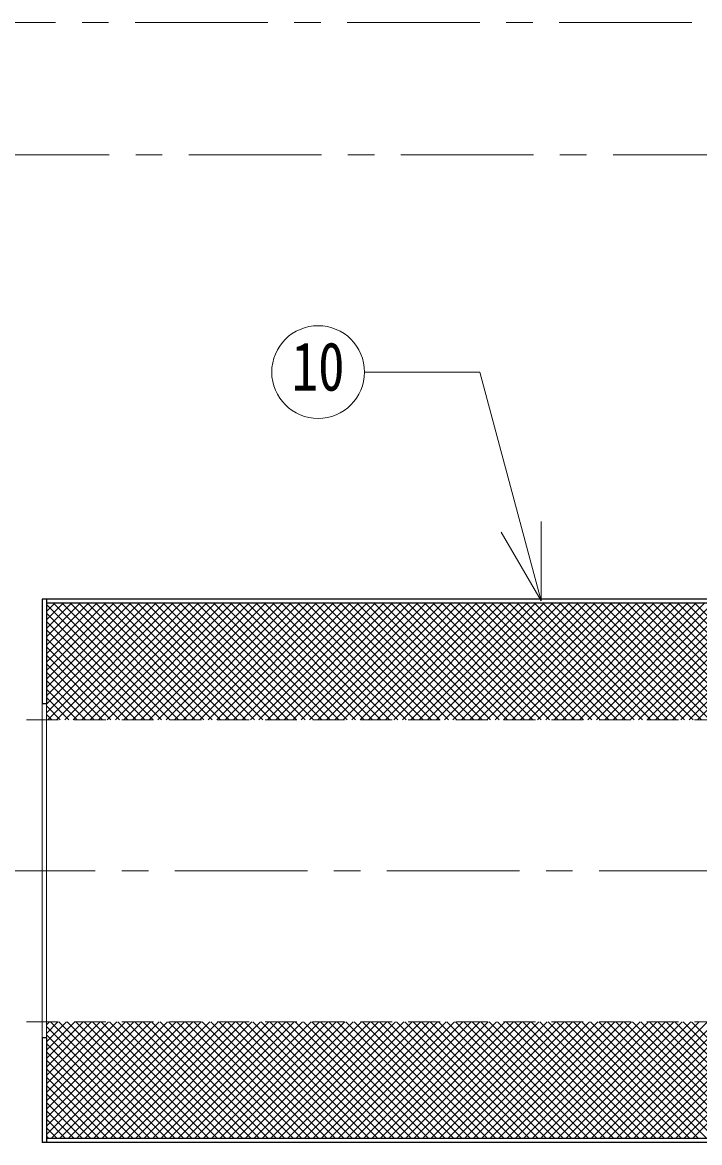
# Model space of a CAD drawing. Units: millimetres at full size, sheet at 1:10; details may follow other scales. Extents: x -2092 to 1958, y -1356 to 1454.
# Drawn here: x -1657 to -1401.6, y -528.3 to -105.8 of the extents above; entities that cross this region are included whole.
import ezdxf
from ezdxf.enums import TextEntityAlignment as Align

# ---------------------------------------------------------------- set-up
doc = ezdxf.new("R2010")
doc.units = ezdxf.units.MM
doc.header["$LTSCALE"] = 10
doc.linetypes.add('CHAIN1', pattern=[8, 5, -1, 1, -1])
doc.linetypes.add('DASHED1', pattern=[1.8, 1.2, -0.6])
doc.layers.add('0-0_ﾚｲﾔ1', color=4, linetype='Continuous', lineweight=9)
doc.styles.add('ＭＳ ゴシック', font='')
doc.styles.get('ＭＳ ゴシック').set_extended_font_data('MS Gothic')

msp = doc.modelspace()

# ---------------------------------------------------------------- linework, layer by layer
at = {"layer": '0-0_ﾚｲﾔ1', "linetype": 'CHAIN1'}
for p, q in [((-1244.49, -105.78), (-2029.49, -105.78)), ((-904.24, -155.78), (-1929.49, -155.78)), ((-1069.49, -425.78), (-1879.49, -425.78))]:
    msp.add_line(p, q, dxfattribs=at)
at = {"layer": '0-0_ﾚｲﾔ1', "color": 7, "lineweight": 18}
for p, q in [((-1461.4, -323.99), (-1461.4, -293.99)), ((-1461.4, -323.99), (-1476.4, -298.01)), ((-1649.49, -488.78), (-1649.49, -362.78)), ((-1647.89, -488.78), (-1647.89, -362.78))]:
    msp.add_line(p, q, dxfattribs=at)
at = {"layer": '0-0_ﾚｲﾔ1', "color": 5, "lineweight": 25}
for p, q in [((-1649.49, -323.28), (-1649.49, -362.78)), ((-1149.49, -323.28), (-1649.49, -323.28)), ((-1647.89, -323.28), (-1647.89, -362.78)), ((-1149.49, -324.88), (-1647.89, -324.88)), ((-1647.89, -362.78), (-1649.49, -362.78)), ((-1647.89, -488.78), (-1647.89, -528.28)), ((-1149.49, -526.68), (-1647.89, -526.68)), ((-1149.49, -528.28), (-1649.49, -528.28))]:
    msp.add_line(p, q, dxfattribs=at)
at = {"layer": '0-0_ﾚｲﾔ1'}
for p, q in [((-1647.89, -366.15), (-1606.62, -324.88)), ((-1647.89, -362.97), (-1609.8, -324.88)), ((-1647.89, -359.79), (-1612.98, -324.88)), ((-1647.89, -356.61), (-1616.16, -324.88)), ((-1647.89, -353.43), (-1619.35, -324.88)), ((-1647.89, -350.24), (-1622.53, -324.88)), ((-1647.89, -347.06), (-1625.71, -324.88)), ((-1647.89, -343.88), (-1628.89, -324.88)), ((-1647.89, -340.7), (-1632.07, -324.88)), ((-1647.89, -337.52), (-1635.26, -324.88)), ((-1647.89, -334.33), (-1638.44, -324.88)), ((-1647.89, -331.15), (-1641.62, -324.88)), ((-1647.89, -327.97), (-1644.8, -324.88)), ((-1647.34, -368.78), (-1603.44, -324.88)), ((-1645.23, -324.88), (-1601.33, -368.78)), ((-1644.15, -368.78), (-1600.25, -324.88)), ((-1642.04, -324.88), (-1598.14, -368.78)), ((-1640.97, -368.78), (-1597.07, -324.88)), ((-1638.86, -324.88), (-1594.96, -368.78)), ((-1637.79, -368.78), (-1593.89, -324.88)), ((-1635.68, -324.88), (-1591.78, -368.78)), ((-1634.61, -368.78), (-1590.71, -324.88)), ((-1632.5, -324.88), (-1588.6, -368.78)), ((-1631.43, -368.78), (-1587.53, -324.88)), ((-1629.32, -324.88), (-1585.42, -368.78)), ((-1628.24, -368.78), (-1584.34, -324.88)), ((-1626.13, -324.88), (-1582.23, -368.78)), ((-1625.06, -368.78), (-1581.16, -324.88)), ((-1622.95, -324.88), (-1579.05, -368.78)), ((-1621.88, -368.78), (-1577.98, -324.88)), ((-1619.77, -324.88), (-1575.87, -368.78)), ((-1618.7, -368.78), (-1574.8, -324.88)), ((-1616.59, -324.88), (-1572.69, -368.78)), ((-1615.52, -368.78), (-1571.62, -324.88)), ((-1613.41, -324.88), (-1569.51, -368.78)), ((-1612.33, -368.78), (-1568.43, -324.88)), ((-1610.22, -324.88), (-1566.32, -368.78)), ((-1609.15, -368.78), (-1565.25, -324.88)), ((-1607.04, -324.88), (-1563.14, -368.78)), ((-1605.97, -368.78), (-1562.07, -324.88)), ((-1603.86, -324.88), (-1559.96, -368.78)), ((-1602.79, -368.78), (-1558.89, -324.88)), ((-1600.68, -324.88), (-1556.78, -368.78)), ((-1599.61, -368.78), (-1555.71, -324.88)), ((-1597.5, -324.88), (-1553.6, -368.78)), ((-1596.42, -368.78), (-1552.52, -324.88)), ((-1594.31, -324.88), (-1550.41, -368.78)), ((-1593.24, -368.78), (-1549.34, -324.88)), ((-1591.13, -324.88), (-1547.23, -368.78)), ((-1590.06, -368.78), (-1546.16, -324.88)), ((-1587.95, -324.88), (-1544.05, -368.78)), ((-1586.88, -368.78), (-1542.98, -324.88)), ((-1584.77, -324.88), (-1540.87, -368.78)), ((-1583.7, -368.78), (-1539.8, -324.88)), ((-1581.59, -324.88), (-1537.69, -368.78)), ((-1580.52, -368.78), (-1536.62, -324.88)), ((-1578.4, -324.88), (-1534.5, -368.78)), ((-1577.33, -368.78), (-1533.43, -324.88)), ((-1575.22, -324.88), (-1531.32, -368.78)), ((-1574.15, -368.78), (-1530.25, -324.88)), ((-1572.04, -324.88), (-1528.14, -368.78)), ((-1570.97, -368.78), (-1527.07, -324.88)), ((-1568.86, -324.88), (-1524.96, -368.78)), ((-1567.79, -368.78), (-1523.89, -324.88)), ((-1565.68, -324.88), (-1521.78, -368.78)), ((-1564.61, -368.78), (-1520.71, -324.88)), ((-1562.49, -324.88), (-1518.59, -368.78)), ((-1561.42, -368.78), (-1517.52, -324.88)), ((-1559.31, -324.88), (-1515.41, -368.78)), ((-1558.24, -368.78), (-1514.34, -324.88)), ((-1556.13, -324.88), (-1512.23, -368.78)), ((-1555.06, -368.78), (-1511.16, -324.88)), ((-1552.95, -324.88), (-1509.05, -368.78)), ((-1551.88, -368.78), (-1507.98, -324.88)), ((-1549.77, -324.88), (-1505.87, -368.78)), ((-1548.7, -368.78), (-1504.8, -324.88)), ((-1546.59, -324.88), (-1502.69, -368.78)), ((-1545.51, -368.78), (-1501.61, -324.88)), ((-1543.4, -324.88), (-1499.5, -368.78)), ((-1542.33, -368.78), (-1498.43, -324.88)), ((-1540.22, -324.88), (-1496.32, -368.78)), ((-1539.15, -368.78), (-1495.25, -324.88)), ((-1537.04, -324.88), (-1493.14, -368.78)), ((-1535.97, -368.78), (-1492.07, -324.88)), ((-1533.86, -324.88), (-1489.96, -368.78)), ((-1532.79, -368.78), (-1488.89, -324.88)), ((-1530.68, -324.88), (-1486.78, -368.78)), ((-1529.6, -368.78), (-1485.7, -324.88)), ((-1527.49, -324.88), (-1483.59, -368.78)), ((-1526.42, -368.78), (-1482.52, -324.88)), ((-1524.31, -324.88), (-1480.41, -368.78)), ((-1523.24, -368.78), (-1479.34, -324.88)), ((-1521.13, -324.88), (-1477.23, -368.78)), ((-1520.06, -368.78), (-1476.16, -324.88)), ((-1517.95, -324.88), (-1474.05, -368.78)), ((-1516.88, -368.78), (-1472.98, -324.88)), ((-1514.77, -324.88), (-1470.87, -368.78)), ((-1513.69, -368.78), (-1469.79, -324.88)), ((-1511.58, -324.88), (-1467.68, -368.78)), ((-1510.51, -368.78), (-1466.61, -324.88)), ((-1508.4, -324.88), (-1464.5, -368.78)), ((-1507.33, -368.78), (-1463.43, -324.88)), ((-1505.22, -324.88), (-1461.32, -368.78)), ((-1504.15, -368.78), (-1460.25, -324.88)), ((-1502.04, -324.88), (-1458.14, -368.78)), ((-1500.97, -368.78), (-1457.07, -324.88)), ((-1498.86, -324.88), (-1454.96, -368.78)), ((-1497.78, -368.78), (-1453.88, -324.88)), ((-1495.67, -324.88), (-1451.77, -368.78)), ((-1494.6, -368.78), (-1450.7, -324.88)), ((-1492.49, -324.88), (-1448.59, -368.78)), ((-1491.42, -368.78), (-1447.52, -324.88)), ((-1489.31, -324.88), (-1445.41, -368.78)), ((-1488.24, -368.78), (-1444.34, -324.88)), ((-1486.13, -324.88), (-1442.23, -368.78)), ((-1485.06, -368.78), (-1441.16, -324.88)), ((-1482.95, -324.88), (-1439.05, -368.78)), ((-1481.87, -368.78), (-1437.97, -324.88)), ((-1479.76, -324.88), (-1435.86, -368.78)), ((-1478.69, -368.78), (-1434.79, -324.88)), ((-1476.58, -324.88), (-1432.68, -368.78)), ((-1475.51, -368.78), (-1431.61, -324.88)), ((-1473.4, -324.88), (-1429.5, -368.78)), ((-1472.33, -368.78), (-1428.43, -324.88)), ((-1470.22, -324.88), (-1426.32, -368.78)), ((-1469.15, -368.78), (-1425.25, -324.88)), ((-1467.04, -324.88), (-1423.14, -368.78)), ((-1465.96, -368.78), (-1422.06, -324.88)), ((-1463.85, -324.88), (-1419.95, -368.78)), ((-1462.78, -368.78), (-1418.88, -324.88)), ((-1460.67, -324.88), (-1416.77, -368.78)), ((-1459.6, -368.78), (-1415.7, -324.88)), ((-1457.49, -324.88), (-1413.59, -368.78)), ((-1456.42, -368.78), (-1412.52, -324.88)), ((-1454.31, -324.88), (-1410.41, -368.78)), ((-1453.24, -368.78), (-1409.34, -324.88)), ((-1451.13, -324.88), (-1407.23, -368.78)), ((-1450.05, -368.78), (-1406.15, -324.88)), ((-1447.94, -324.88), (-1404.04, -368.78)), ((-1446.87, -368.78), (-1402.97, -324.88)), ((-1444.76, -324.88), (-1400.86, -368.78)), ((-1443.69, -368.78), (-1399.79, -324.88)), ((-1441.58, -324.88), (-1397.68, -368.78)), ((-1440.51, -368.78), (-1396.61, -324.88)), ((-1438.4, -324.88), (-1394.5, -368.78)), ((-1437.33, -368.78), (-1393.43, -324.88)), ((-1435.22, -324.88), (-1391.32, -368.78)), ((-1434.14, -368.78), (-1390.24, -324.88)), ((-1432.03, -324.88), (-1388.13, -368.78)), ((-1430.96, -368.78), (-1387.06, -324.88)), ((-1428.85, -324.88), (-1384.95, -368.78)), ((-1427.78, -368.78), (-1383.88, -324.88)), ((-1425.67, -324.88), (-1381.77, -368.78)), ((-1424.6, -368.78), (-1380.7, -324.88)), ((-1422.49, -324.88), (-1378.59, -368.78)), ((-1421.42, -368.78), (-1377.52, -324.88)), ((-1419.31, -324.88), (-1375.41, -368.78)), ((-1418.23, -368.78), (-1374.33, -324.88)), ((-1416.12, -324.88), (-1372.22, -368.78)), ((-1415.05, -368.78), (-1371.15, -324.88)), ((-1412.94, -324.88), (-1369.04, -368.78)), ((-1411.87, -368.78), (-1367.97, -324.88)), ((-1409.76, -324.88), (-1365.86, -368.78)), ((-1408.69, -368.78), (-1364.79, -324.88)), ((-1406.58, -324.88), (-1362.68, -368.78)), ((-1405.51, -368.78), (-1361.61, -324.88)), ((-1403.4, -324.88), (-1359.5, -368.78)), ((-1402.32, -368.78), (-1358.42, -324.88)), ((-1647.89, -325.39), (-1604.51, -368.78)), ((-1647.89, -328.58), (-1607.69, -368.78)), ((-1647.89, -331.76), (-1610.87, -368.78)), ((-1647.89, -334.94), (-1614.05, -368.78)), ((-1647.89, -338.12), (-1617.24, -368.78)), ((-1647.89, -341.3), (-1620.42, -368.78)), ((-1647.89, -344.49), (-1623.6, -368.78)), ((-1647.89, -347.67), (-1626.78, -368.78)), ((-1647.89, -350.85), (-1629.96, -368.78)), ((-1647.89, -354.03), (-1633.15, -368.78)), ((-1647.89, -357.21), (-1636.33, -368.78)), ((-1647.89, -360.4), (-1639.51, -368.78)), ((-1647.89, -363.58), (-1642.69, -368.78)), ((-1647.89, -366.76), (-1645.87, -368.78)), ((-1647.89, -525.25), (-1605.42, -482.78)), ((-1647.89, -522.07), (-1608.6, -482.78)), ((-1647.89, -518.89), (-1611.78, -482.78)), ((-1647.89, -515.71), (-1614.97, -482.78)), ((-1647.89, -512.52), (-1618.15, -482.78)), ((-1647.89, -509.34), (-1621.33, -482.78)), ((-1647.89, -506.16), (-1624.51, -482.78)), ((-1647.89, -502.98), (-1627.69, -482.78)), ((-1647.89, -499.8), (-1630.88, -482.78)), ((-1647.89, -496.61), (-1634.06, -482.78)), ((-1647.89, -493.43), (-1637.24, -482.78)), ((-1647.89, -490.25), (-1640.42, -482.78)), ((-1647.89, -487.07), (-1643.6, -482.78)), ((-1647.89, -483.89), (-1646.79, -482.78)), ((-1647.89, -484.49), (-1605.71, -526.68)), ((-1646.43, -482.78), (-1602.53, -526.68)), ((-1646.14, -526.68), (-1602.24, -482.78)), ((-1643.24, -482.78), (-1599.34, -526.68)), ((-1642.96, -526.68), (-1599.06, -482.78)), ((-1640.06, -482.78), (-1596.16, -526.68)), ((-1639.77, -526.68), (-1595.87, -482.78)), ((-1636.88, -482.78), (-1592.98, -526.68)), ((-1636.59, -526.68), (-1592.69, -482.78)), ((-1633.7, -482.78), (-1589.8, -526.68)), ((-1633.41, -526.68), (-1589.51, -482.78)), ((-1630.52, -482.78), (-1586.62, -526.68)), ((-1630.23, -526.68), (-1586.33, -482.78)), ((-1627.33, -482.78), (-1583.43, -526.68)), ((-1627.05, -526.68), (-1583.15, -482.78)), ((-1624.15, -482.78), (-1580.25, -526.68)), ((-1623.86, -526.68), (-1579.96, -482.78)), ((-1620.97, -482.78), (-1577.07, -526.68)), ((-1620.68, -526.68), (-1576.78, -482.78)), ((-1617.79, -482.78), (-1573.89, -526.68)), ((-1617.5, -526.68), (-1573.6, -482.78)), ((-1614.61, -482.78), (-1570.71, -526.68)), ((-1614.32, -526.68), (-1570.42, -482.78)), ((-1611.42, -482.78), (-1567.52, -526.68)), ((-1611.14, -526.68), (-1567.24, -482.78)), ((-1608.24, -482.78), (-1564.34, -526.68)), ((-1607.95, -526.68), (-1564.05, -482.78)), ((-1605.06, -482.78), (-1561.16, -526.68)), ((-1604.77, -526.68), (-1560.87, -482.78)), ((-1601.88, -482.78), (-1557.98, -526.68)), ((-1601.59, -526.68), (-1557.69, -482.78)), ((-1598.7, -482.78), (-1554.8, -526.68)), ((-1598.41, -526.68), (-1554.51, -482.78)), ((-1595.51, -482.78), (-1551.61, -526.68)), ((-1595.23, -526.68), (-1551.33, -482.78)), ((-1592.33, -482.78), (-1548.43, -526.68)), ((-1592.04, -526.68), (-1548.14, -482.78)), ((-1589.15, -482.78), (-1545.25, -526.68)), ((-1588.86, -526.68), (-1544.96, -482.78)), ((-1585.97, -482.78), (-1542.07, -526.68)), ((-1585.68, -526.68), (-1541.78, -482.78)), ((-1582.79, -482.78), (-1538.89, -526.68)), ((-1582.5, -526.68), (-1538.6, -482.78)), ((-1579.6, -482.78), (-1535.7, -526.68)), ((-1579.32, -526.68), (-1535.42, -482.78)), ((-1576.42, -482.78), (-1532.52, -526.68)), ((-1576.13, -526.68), (-1532.23, -482.78)), ((-1573.24, -482.78), (-1529.34, -526.68)), ((-1572.95, -526.68), (-1529.05, -482.78)), ((-1570.06, -482.78), (-1526.16, -526.68)), ((-1569.77, -526.68), (-1525.87, -482.78)), ((-1566.88, -482.78), (-1522.98, -526.68)), ((-1566.59, -526.68), (-1522.69, -482.78)), ((-1563.69, -482.78), (-1519.79, -526.68)), ((-1563.41, -526.68), (-1519.51, -482.78)), ((-1560.51, -482.78), (-1516.61, -526.68)), ((-1560.22, -526.68), (-1516.32, -482.78)), ((-1557.33, -482.78), (-1513.43, -526.68)), ((-1557.04, -526.68), (-1513.14, -482.78)), ((-1554.15, -482.78), (-1510.25, -526.68)), ((-1553.86, -526.68), (-1509.96, -482.78)), ((-1550.97, -482.78), (-1507.07, -526.68)), ((-1550.68, -526.68), (-1506.78, -482.78)), ((-1547.78, -482.78), (-1503.88, -526.68)), ((-1547.5, -526.68), (-1503.6, -482.78)), ((-1544.6, -482.78), (-1500.7, -526.68)), ((-1544.31, -526.68), (-1500.41, -482.78)), ((-1541.42, -482.78), (-1497.52, -526.68)), ((-1541.13, -526.68), (-1497.23, -482.78)), ((-1538.24, -482.78), (-1494.34, -526.68)), ((-1537.95, -526.68), (-1494.05, -482.78)), ((-1535.06, -482.78), (-1491.16, -526.68)), ((-1534.77, -526.68), (-1490.87, -482.78)), ((-1531.87, -482.78), (-1487.97, -526.68)), ((-1531.59, -526.68), (-1487.69, -482.78)), ((-1528.69, -482.78), (-1484.79, -526.68)), ((-1528.4, -526.68), (-1484.5, -482.78)), ((-1525.51, -482.78), (-1481.61, -526.68)), ((-1525.22, -526.68), (-1481.32, -482.78)), ((-1522.33, -482.78), (-1478.43, -526.68)), ((-1522.04, -526.68), (-1478.14, -482.78)), ((-1519.15, -482.78), (-1475.25, -526.68)), ((-1518.86, -526.68), (-1474.96, -482.78)), ((-1515.96, -482.78), (-1472.06, -526.68)), ((-1515.68, -526.68), (-1471.78, -482.78)), ((-1512.78, -482.78), (-1468.88, -526.68)), ((-1512.49, -526.68), (-1468.59, -482.78)), ((-1509.6, -482.78), (-1465.7, -526.68)), ((-1509.31, -526.68), (-1465.41, -482.78)), ((-1506.42, -482.78), (-1462.52, -526.68)), ((-1506.13, -526.68), (-1462.23, -482.78)), ((-1503.24, -482.78), (-1459.34, -526.68)), ((-1502.95, -526.68), (-1459.05, -482.78)), ((-1500.05, -482.78), (-1456.15, -526.68)), ((-1499.77, -526.68), (-1455.87, -482.78)), ((-1496.87, -482.78), (-1452.97, -526.68)), ((-1496.58, -526.68), (-1452.68, -482.78)), ((-1493.69, -482.78), (-1449.79, -526.68)), ((-1493.4, -526.68), (-1449.5, -482.78)), ((-1490.51, -482.78), (-1446.61, -526.68)), ((-1490.22, -526.68), (-1446.32, -482.78)), ((-1487.33, -482.78), (-1443.43, -526.68)), ((-1487.04, -526.68), (-1443.14, -482.78)), ((-1484.14, -482.78), (-1440.24, -526.68)), ((-1483.86, -526.68), (-1439.96, -482.78)), ((-1480.96, -482.78), (-1437.06, -526.68)), ((-1480.67, -526.68), (-1436.77, -482.78)), ((-1477.78, -482.78), (-1433.88, -526.68)), ((-1477.49, -526.68), (-1433.59, -482.78)), ((-1474.6, -482.78), (-1430.7, -526.68)), ((-1474.31, -526.68), (-1430.41, -482.78)), ((-1471.42, -482.78), (-1427.52, -526.68)), ((-1471.13, -526.68), (-1427.23, -482.78)), ((-1468.23, -482.78), (-1424.33, -526.68)), ((-1467.95, -526.68), (-1424.05, -482.78)), ((-1465.05, -482.78), (-1421.15, -526.68)), ((-1464.76, -526.68), (-1420.86, -482.78)), ((-1461.87, -482.78), (-1417.97, -526.68)), ((-1461.58, -526.68), (-1417.68, -482.78)), ((-1458.69, -482.78), (-1414.79, -526.68)), ((-1458.4, -526.68), (-1414.5, -482.78)), ((-1455.51, -482.78), (-1411.61, -526.68)), ((-1455.22, -526.68), (-1411.32, -482.78)), ((-1452.32, -482.78), (-1408.42, -526.68)), ((-1452.04, -526.68), (-1408.14, -482.78)), ((-1449.14, -482.78), (-1405.24, -526.68)), ((-1448.85, -526.68), (-1404.95, -482.78)), ((-1445.96, -482.78), (-1402.06, -526.68)), ((-1445.67, -526.68), (-1401.77, -482.78)), ((-1442.78, -482.78), (-1398.88, -526.68)), ((-1442.49, -526.68), (-1398.59, -482.78)), ((-1439.6, -482.78), (-1395.7, -526.68)), ((-1439.31, -526.68), (-1395.41, -482.78)), ((-1436.41, -482.78), (-1392.51, -526.68)), ((-1436.13, -526.68), (-1392.23, -482.78)), ((-1433.23, -482.78), (-1389.33, -526.68)), ((-1432.94, -526.68), (-1389.04, -482.78)), ((-1430.05, -482.78), (-1386.15, -526.68)), ((-1429.76, -526.68), (-1385.86, -482.78)), ((-1426.87, -482.78), (-1382.97, -526.68)), ((-1426.58, -526.68), (-1382.68, -482.78)), ((-1423.69, -482.78), (-1379.79, -526.68)), ((-1423.4, -526.68), (-1379.5, -482.78)), ((-1420.5, -482.78), (-1376.6, -526.68)), ((-1420.22, -526.68), (-1376.32, -482.78)), ((-1417.32, -482.78), (-1373.42, -526.68)), ((-1417.04, -526.68), (-1373.14, -482.78)), ((-1414.14, -482.78), (-1370.24, -526.68)), ((-1413.85, -526.68), (-1369.95, -482.78)), ((-1410.96, -482.78), (-1367.06, -526.68)), ((-1410.67, -526.68), (-1366.77, -482.78)), ((-1407.78, -482.78), (-1363.88, -526.68)), ((-1407.49, -526.68), (-1363.59, -482.78)), ((-1404.59, -482.78), (-1360.69, -526.68)), ((-1404.31, -526.68), (-1360.41, -482.78)), ((-1647.89, -487.68), (-1608.89, -526.68)), ((-1647.89, -490.86), (-1612.07, -526.68)), ((-1647.89, -494.04), (-1615.25, -526.68)), ((-1647.89, -497.22), (-1618.44, -526.68)), ((-1647.89, -500.4), (-1621.62, -526.68)), ((-1647.89, -503.59), (-1624.8, -526.68)), ((-1647.89, -506.77), (-1627.98, -526.68)), ((-1647.89, -509.95), (-1631.16, -526.68)), ((-1647.89, -513.13), (-1634.35, -526.68)), ((-1647.89, -516.31), (-1637.53, -526.68)), ((-1647.89, -519.5), (-1640.71, -526.68)), ((-1647.89, -522.68), (-1643.89, -526.68)), ((-1647.89, -525.86), (-1647.07, -526.68))]:
    msp.add_line(p, q, dxfattribs=at)
at = {"layer": '0-0_ﾚｲﾔ1', "linetype": 'DASHED1'}
for p, q in [((-1139.49, -368.78), (-1684.49, -368.78)), ((-1139.49, -482.78), (-1684.49, -482.78))]:
    msp.add_line(p, q, dxfattribs=at)
at = {"layer": '0-0_ﾚｲﾔ1', "color": 7, "lineweight": 18}
msp.add_lwpolyline([(-1461.4, -323.99), (-1484.53, -237.68), (-1527.95, -237.68)], dxfattribs=at)
at = {"layer": '0-0_ﾚｲﾔ1', "color": 5, "lineweight": 25}
msp.add_lwpolyline([(-1647.89, -488.78), (-1649.49, -488.78), (-1649.49, -528.28)], dxfattribs=at)
at = {"layer": '0-0_ﾚｲﾔ1', "color": 7, "lineweight": 18}
msp.add_circle((-1545.45, -237.68), 17.5, dxfattribs=at)

# ---------------------------------------------------------------- texts
at = {"layer": '0-0_ﾚｲﾔ1', "color": 7, "style": 'ＭＳ ゴシック', "width": 0.8}
msp.add_text('10', height=18.33, dxfattribs=at).set_placement((-1555.45, -250.18), align=Align.BOTTOM_LEFT)

doc.saveas('drawing.dxf')
